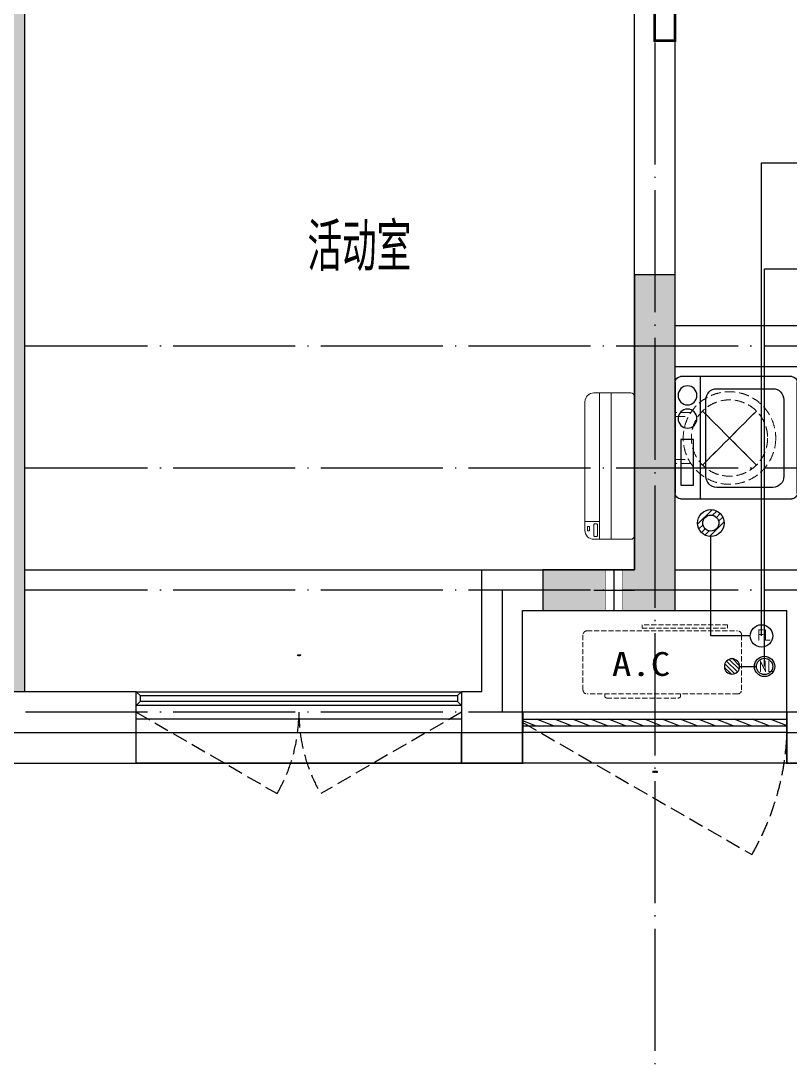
# Model space of a CAD drawing. Extents: x 27938 to 1507990, y 110129 to 923079.
# Drawn here: x 865499 to 869283, y 439331 to 444431 of the extents above; entities that cross this region are included whole.
import ezdxf

# ---------------------------------------------------------------- set-up
doc = ezdxf.new("R2010")
doc.units = 0
doc.header["$LTSCALE"] = 1000
doc.header["$MEASUREMENT"] = 0
for name, pattern in [('$1$DASH', [0.35, 0.25, -0.1]), ('DASH', [0.35, 0.25, -0.1]), ('DOTE', [2.42, 2, -0.2, 0.02, -0.2])]:
    doc.linetypes.add(name, pattern=pattern)
for name, color, linetype in [('3-栏杆1', 135, 'Continuous'), ('3.5方案汇报，与郭总、侯月琴确定户型_t8$0$2020.03.04 -1安徽标准化洋房户型(UA）_t8_t8$0$看线', 154, 'Continuous'), ('COLUMN', 9, 'Continuous'), ('DIM_凝结', 150, 'Continuous'), ('DIM_废水', 31, 'Continuous'), ('DOTE', 1, 'Continuous'), ('EQUIP_地漏', 7, 'Continuous'), ('LVTRY', 6, 'Continuous'), ('PUB_HATCH', 8, 'Continuous'), ('PUB_TEXT', 4, 'Continuous'), ('VPIPE-凝结', 150, 'N'), ('VPIPE-废水', 31, 'Continuous'), ('WALL', 9, 'Continuous'), ('WINDOW', 4, 'Continuous'), ('WINDOW_TEXT', 7, 'Continuous'), ('保温', 6, 'Continuous'), ('机电标识类', 1, 'Continuous'), ('看线', 251, 'Continuous')]:
    doc.layers.add(name, color=color, linetype=linetype)
for name, color, linetype, lineweight in [('EQUIP-消防', 3, 'Continuous', 20), ('平面-空调室内机', 176, 'Continuous', 9), ('平面-空调预留孔', 173, 'Continuous', 15), ('空调', 76, 'Continuous', 13), ('粉刷', 251, 'Continuous', 9)]:
    doc.layers.add(name, color=color, linetype=linetype, lineweight=lineweight)
doc.styles.add('_TCH_WINDOW', font='SIMPLEX.shx', dxfattribs={"width": 0.7, "height": 3.5, "bigfont": 'GBCBIG.shx'})
doc.styles.get("Standard").update_dxf_attribs({"font": 'gbenor.shx', "bigfont": 'gbcbig.shx'})
doc.styles.add('房间名称', font='TSSDENG', dxfattribs={"width": 0.8, "bigfont": 'HZTXT'})
doc.styles.add('黑体', font='simhei.ttf')
doc.linetypes.add('N', pattern='A,3,-0.2,["N",Standard,S=0.25,R=0,X=-0.1,Y=-0.115],-0.2', length=3.4)

# ---------------------------------------------------------------- blocks, each defined once
blk = doc.blocks.new('GDGDGDSDA')
at = {"layer": 'DOTE', "color": 0, "linetype": 'DOTE', "ltscale": 0.3}
for p, q in [((460034.6, 370658.3), (460034.8, 359558.3)), ((471334.8, 363358.3), (417334.8, 363358.3)), ((471334.8, 362758.3), (417334.8, 362758.3)), ((471334.8, 362158.3), (417334.8, 362158.3)), ((459284.8, 362158.3), (459284.8, 361558.3)), ((471334.8, 361558.3), (417334.8, 361558.3))]:
    blk.add_line(p, q, dxfattribs=at)
blk = doc.blocks.new('GFDGFSDFGD')
at = {"layer": 'PUB_HATCH'}
blk.add_hatch(color=256, dxfattribs=at).paths.add_polyline_path([(460766.6, 364323.7), (461416.6, 364323.7), (461416.6, 365973.7), (461216.6, 365973.7), (461216.6, 364523.7), (460766.6, 364523.7)])
at = {"layer": 'COLUMN', "color": 6}
for p, q in [((461416.6, 365973.7), (461216.6, 365973.7)), ((461216.6, 365973.7), (461216.6, 364523.7)), ((461416.6, 364323.7), (461416.6, 365973.7)), ((461216.6, 364523.7), (460766.6, 364523.7)), ((460766.6, 364523.7), (460766.6, 364323.7)), ((460766.6, 364323.7), (461416.6, 364323.7))]:
    blk.add_line(p, q, dxfattribs=at)
blk = doc.blocks.new('GDFGDGRD')
at = {"layer": '保温', "linetype": 'Continuous', "ltscale": 10}
h = blk.add_hatch(dxfattribs=at)
h.set_pattern_fill('HEX', color=251, scale=10, angle=90, style=0)
h.set_pattern_definition([(90, (-70765.891, -152124.736), (-16.49778, 1e-15), [9.525, -19.05]), (210, (-70765.891, -152124.736), (8.24889, -14.2874966), [9.525, -19.05]), (150, (-70765.891, -152115.211), (-8.24889, -14.2874966), [9.525, -19.05])])
h.paths.add_polyline_path([(433016.7, 363923.7), (433216.7, 363923.7), (433216.7, 368523.7), (433016.7, 368523.7)])
at = {"layer": '保温', "color": 251, "linetype": 'ByBlock', "ltscale": 10}
blk.add_line((433016.6, 363923.7), (433216.6, 363923.7), dxfattribs=at)
blk = doc.blocks.new('dongkong')
blk.add_wipeout([(-603756, 210771), (-603756, 210570.8), (-603836, 210570.8), (-603836, 210771)])
at = {"layer": '机电标识类', "color": 250, "linetype": 'DASH', "ltscale": 400}
for p, q in [((-603796, 210771), (-603796, 210570.8)), ((-603896, 210670.7), (-603696, 210670.7))]:
    blk.add_line(p, q, dxfattribs=at)
at = {"layer": '空调', "color": 6, "linetype": 'DASH', "const_width": 2}
blk.add_lwpolyline([(-603756, 210771), (-603756, 210570.8), (-603836, 210570.8), (-603836, 210771)], close=True, dxfattribs=at)
blk = doc.blocks.new('A$C001338C2')
for p, q in [((845, 303.6), (55, 303.6)), ((109.1, 214.8), (109.1, 303.6)), ((0, 248.6), (0, 22)), ((900, 22), (900, 248.6)), ((22, 0), (878, 0))]:
    blk.add_line(p, q)
at = {"lineweight": 5}
for p, q in [((900, 214.8), (0, 214.8)), ((900, 143.2), (0, 143.2))]:
    blk.add_line(p, q, dxfattribs=at)
for points in [[(73.1, 275), (56.8, 275, -0.414214), (51.3, 280.5), (51.3, 283.4, -0.414214), (56.8, 288.9), (73.1, 288.9, -0.414214), (78.6, 283.4), (78.6, 280.5, -0.414214)], [(89.2, 226.4), (22.2, 226.4, -0.414214), (16.7, 231.9), (16.7, 243.1, -0.414214), (22.2, 248.6), (89.2, 248.6, -0.414214), (94.7, 243.1), (94.7, 231.9, -0.414214)]]:
    blk.add_lwpolyline(points, format="xyb", close=True)
for centre, radius, start, end in [((55, 248.6), 55, 90, 180), ((845, 248.6), 55, 360, 90), ((22, 22), 22, 180, 270), ((878, 22), 22, 270, 360)]:
    blk.add_arc(centre, radius, start, end)
blk = doc.blocks.new('ASDFSD')
at = {"layer": '3-栏杆1', "color": 5}
for p, q in [((681762.6, 334937.5), (681742.3, 334955.3)), ((681742.3, 334955.3), (681762.6, 334937.5)), ((683322.1, 334937.5), (681762.6, 334937.5)), ((681762.6, 334937.5), (681762.6, 334908.3)), ((683322.1, 334937.5), (683342.3, 334955.3)), ((683342.3, 334955.3), (683322.1, 334937.5)), ((683322.1, 334937.5), (683322.1, 334908.3)), ((681742.3, 334888.4), (681762.6, 334908.3)), ((681762.6, 334908.2), (683322.1, 334908.2)), ((683322.1, 334908.3), (683342.3, 334888.4)), ((683342.3, 334888.4), (683322.1, 334908.3))]:
    blk.add_line(p, q, dxfattribs=at)
blk = doc.blocks.new('$TwtSys$00000141')
at = {"color": 1}
for p, q in [((-47.1, 3.8), (-5, 45.9)), ((-47.1, 3.8), (-5, 45.9)), ((-43.6, -17.5), (17.5, 43.6)), ((-43.6, -17.5), (17.5, 43.6)), ((-33.2, -33.2), (33.2, 33.2)), ((-33.2, -33.2), (33.2, 33.2)), ((-16.2, -43.5), (43.8, 16.4)), ((-16.2, -43.5), (43.8, 16.4)), ((5.7, -46.1), (46.1, -5.7)), ((5.7, -46.1), (46.1, -5.7))]:
    blk.add_line(p, q, dxfattribs=at)
blk.add_circle((0, 0), 47, dxfattribs=at)
blk.add_circle((0, 0), 47, dxfattribs=at)
blk = doc.blocks.new('RECTANG')
for p, q in [((1, 1), (0, 1)), ((0, 1), (0, 0)), ((1, 0), (1, 1)), ((0, 0), (1, 0))]:
    blk.add_line(p, q)
blk = doc.blocks.new('洗衣机')
at = {"layer": 'LVTRY'}
for p, q in [((3791567.4, 243472.1), (3791021, 243472.1)), ((3791116.5, 243472.1), (3791116.5, 242871.5)), ((3790993.7, 243444.5), (3790993.7, 242899.1)), ((3791199, 243412.7), (3791474.9, 243412.7)), ((3791594.6, 242899.1), (3791594.6, 243444.5)), ((3791145.1, 242982.5), (3791145.1, 243358)), ((3791528.8, 243358), (3791528.8, 242982.5)), ((3791474.9, 242927.8), (3791199, 242927.8)), ((3791021, 242871.5), (3791567.4, 242871.5))]:
    blk.add_line(p, q, dxfattribs=at)
at = {"layer": 'LVTRY', "extrusion": (0, 0, -1)}
for centre, major_axis, start_param, end_param in [((3791021, 243444.5), (0, 27.6), -1.570796, 0), ((3791567.4, 243444.5), (0, 27.6), 0, 1.570796), ((3791055.1, 243379.8), (0, 46.9), 3.141593, 9.424778), ((3791199, 243358), (0, 54.7), 4.712389, 6.283185), ((3791474.9, 243358), (0, 54.7), 0, 1.570796), ((3791055.1, 243265.7), (0, 46.9), 3.141593, 9.424778), ((3791199, 242982.5), (0, 54.7), 3.141593, 4.712389), ((3791474.9, 242982.5), (0, 54.7), 1.570796, 3.141593), ((3791021, 242899.1), (0, 27.6), 3.141593, 4.712389), ((3791567.4, 242899.1), (0, 27.6), 1.570796, 3.141593)]:
    blk.add_ellipse(centre, major_axis=major_axis, ratio=0.986385, start_param=start_param, end_param=end_param, dxfattribs=at)
at = {"layer": 'LVTRY', "xscale": 63.25620569481588, "yscale": 224.5369532744355, "zscale": 64.12934308941763, "rotation": 180}
blk.add_blockref('RECTANG', (3791085.2, 243162.4), dxfattribs=at)
blk = doc.blocks.new('$TwtSys$00000543')
for p, q in [((-93.6, -8.5), (8.5, 93.6)), ((12.5, 55), (41.7, 84.2)), ((-8.5, -93.6), (93.6, 8.5)), ((39.9, 39.9), (66.5, 66.5)), ((55, 12.5), (84.2, 41.7)), ((-84.2, -41.7), (-55, -12.5)), ((-66.5, -66.5), (-39.9, -39.9)), ((-41.7, -84.2), (-12.5, -55))]:
    blk.add_line(p, q)
for radius in [94, 56.4]:
    blk.add_circle((0, 0), radius)
blk = doc.blocks.new('dnfhfn')
at = {"linetype": '$1$DASH', "ltscale": 0.2}
for p, q in [((101.9, 495, 0), (121.9, 495, 0)), ((101.9, 417.2, 0), (101.9, 495, 0)), ((121.9, 495, 0), (121.9, 429, 0)), ((353.1, 495, 0), (333.1, 495, 0)), ((333.1, 495, 0), (333.1, 429, 0)), ((353.1, 417.2, 0), (353.1, 495, 0))]:
    blk.add_line(p, q, dxfattribs=at)
at = {"linetype": '$1$DASH', "ltscale": 0.2, "elevation": 0}
for points in [[(94.9, 360.1), (94.9, 360.1), (360.1, 94.9), (360.1, 94.9)], [(360.1, 360.1), (94.9, 94.9), (94.9, 94.9), (360.1, 360.1)]]:
    blk.add_lwpolyline(points, close=True, dxfattribs=at)
at = {"linetype": '$1$DASH', "ltscale": 0.2}
for radius in [227.5, 187.5]:
    blk.add_circle((227.5, 227.5, 0), radius, dxfattribs=at)
blk = doc.blocks.new('gsergvr')
at = {"layer": '平面-空调预留孔', "linetype": 'DASH', "ltscale": 0.1}
for p, q in [((34075.4, 17176.2), (34075.4, 17166.2)), ((34085.4, 17156.2), (34438.2, 17156.2)), ((34448.2, 17166.2), (34448.2, 17176.2))]:
    blk.add_line(p, q, dxfattribs=at)
blk.add_lwpolyline([(34679.3, 17515.3), (34259.5, 17515.3), (34259.5, 17500.2), (34679.3, 17500.2)], close=True, dxfattribs=at)
blk.add_lwpolyline([(34728.6, 17176.2), (33988.6, 17176.2, -0.414214), (33968.6, 17196.2), (33968.6, 17466.2, -0.414214), (33988.6, 17486.2), (34728.6, 17486.2, -0.414214), (34748.6, 17466.2), (34748.6, 17196.2, -0.414214)], format="xyb", close=True, dxfattribs=at)
for centre, start, end in [((34085.4, 17166.2), 180, 270), ((34438.2, 17166.2), 270, 0)]:
    blk.add_arc(centre, 10, start, end, dxfattribs=at)
at = {"layer": '平面-空调预留孔', "color": 251, "linetype": 'DASH', "ltscale": 0.1, "true_color": 0x636466, "style": '黑体', "width": 1.2}
blk.add_text('A.C', height=117.05, dxfattribs=at).set_placement((34110.9, 17264.8))
blk = doc.blocks.new('rtyryrtyeeretee')
at = {"layer": '平面-空调预留孔'}
blk.add_blockref('gsergvr', (635673.5, 326705.8), dxfattribs=at)
blk = doc.blocks.new('GDGDRGDGDRGDR')
blk.add_blockref('rtyryrtyeeretee', (-208678.3, 97240.1))
blk = doc.blocks.new('FSFSFSFSEG')
at = {"layer": 'EQUIP-消防', "const_width": 12.8}
blk.add_lwpolyline([(136866.6, 335152.5), (136466.6, 335152.5), (136466.6, 335052.5), (136866.6, 335052.5)], close=True, dxfattribs=at)
at = {"layer": 'PUB_TEXT', "color": 7, "true_color": 0xffffff, "style": '房间名称', "width": 0.8}
blk.add_text('rD', height=64.8, dxfattribs=at).set_placement((136633.7, 335069))
blk = doc.blocks.new('GHFHFHTFHCSDCS')
at = {"rotation": 89.99999999297357}
blk.add_blockref('FSFSFSFSEG', (796469.1, 230657.2), dxfattribs=at)
blk = doc.blocks.new('$WINLIB2D$00000039')
at = {"color": 0}
for points in [[(-0.5, 0.5), (-0.5, -0.5)], [(0.5, 0.5), (-0.5, 0.5)], [(0.5, -0.5), (0.5, 0.5)], [(-0.5, 0.1667), (0.5, 0.1667)], [(-0.3839, -0.1667), (-0.448, 0.1667)], [(-0.3159, -0.1667), (-0.38, 0.1667)], [(-0.2479, -0.1667), (-0.312, 0.1667)], [(-0.1799, -0.1667), (-0.244, 0.1667)], [(-0.1119, -0.1667), (-0.176, 0.1667)], [(-0.0439, -0.1667), (-0.108, 0.1667)], [(0.0241, -0.1667), (-0.04, 0.1667)], [(0.0921, -0.1667), (0.028, 0.1667)], [(0.16, -0.1667), (0.0959, 0.1667)], [(0.228, -0.1667), (0.1639, 0.1667)], [(0.296, -0.1667), (0.2319, 0.1667)], [(0.364, -0.1667), (0.2999, 0.1667)], [(0.432, -0.1667), (0.3679, 0.1667)], [(0.5, -0.1667), (0.4359, 0.1667)], [(-0.4519, -0.1667), (-0.5, 0.0836)], [(-0.5, -0.1667), (0.5, -0.1667)], [(0.5, -0.5), (-0.5, -0.5)]]:
    blk.add_lwpolyline(points, dxfattribs=at)
blk = doc.blocks.new('$WINLIB2D$00000001')
at = {"color": 0}
for points in [[(-0.5, 0.5), (-0.5, -0.5)], [(-0.5, 0.5), (0.5, 0.5)], [(0.5, -0.5), (0.5, 0.5)], [(0.5, 0.1667), (-0.5, 0.1667)], [(0.5, -0.1667), (-0.5, -0.1667)], [(-0.5, -0.5), (0.5, -0.5)]]:
    blk.add_lwpolyline(points, dxfattribs=at)

msp = doc.modelspace()

# ---------------------------------------------------------------- linework, layer by layer
at = {"color": 8, "const_width": 8}
for points in [[(867966.6, 440932.1), (867966.6, 440782.1), (867666.6, 440782.1), (867666.6, 440932.1)], [(869566.6, 440932.1), (869566.6, 440782.1), (869266.6, 440782.1), (869266.6, 440932.1)]]:
    msp.add_lwpolyline(points, dxfattribs=at)
at = {"layer": '3.5方案汇报，与郭总、侯月琴确定户型_t8$0$2020.03.04 -1安徽标准化洋房户型(UA）_t8_t8$0$看线', "color": 8, "ltscale": 10}
msp.add_line((865516.6, 441732.1), (867766.6, 441732.1), dxfattribs=at)
at = {"layer": 'DIM_废水'}
msp.add_line((869141.6, 443732.9), (870129.4, 443732.9), dxfattribs=at)
at = {"layer": 'VPIPE-凝结', "color": 8, "ltscale": 0.1}
for points in [[(869086.6, 441407.1), (868892.5, 441407.1), (868892.5, 441896.3)], [(869034.2, 441257.1), (869116.6, 441257.1)]]:
    msp.add_lwpolyline(points, dxfattribs=at)
at = {"layer": 'VPIPE-凝结', "color": 8}
msp.add_circle((869156.6, 441257.1), 40, dxfattribs=at)
at = {"layer": 'VPIPE-废水', "color": 8}
msp.add_circle((869141.6, 441407.1), 55, dxfattribs=at)
at = {"layer": 'WALL', "color": 8}
for p, q in [((869266.6, 440932.1), (869266.6, 441032.1)), ((865416.6, 440932.1), (866066.6, 440932.1)), ((867666.6, 440932.1), (867966.6, 440932.1)), ((869266.6, 440932.1), (869466.6, 440932.1))]:
    msp.add_line(p, q, dxfattribs=at)
at = {"layer": 'WINDOW', "color": 8, "linetype": 'DASH', "ltscale": 0.3}
for points in [[(866066.6, 441032.1), (866759.4, 440632.1, 0.131652), (866866.6, 441032.1)], [(867666.6, 441032.1), (866973.8, 440632.1, -0.131652), (866866.6, 441032.1)], [(867968.5, 440982.1), (869094.3, 440332.1, 0.131652), (869268.5, 440982.1)]]:
    msp.add_lwpolyline(points, format="xyb", dxfattribs=at)
at = {"layer": '看线', "color": 8, "ltscale": 0.5}
for points in [[(867666.6, 440932.1), (867666.6, 440782.1), (866066.6, 440782.1), (866066.6, 440932.1)], [(863166.6, 440782.1), (867666.6, 440782.1)], [(869266.6, 440782.1), (867966.6, 440782.1)]]:
    msp.add_lwpolyline(points, dxfattribs=at)

# ---------------------------------------------------------------- block references
at = {"color": 8}
for name in ['GFDGFSDFGD', 'GHFHFHTFHCSDCS']:
    msp.add_blockref(name, (407300, 77208.4), dxfattribs=at)
at = {"color": 8, "xscale": -1}
for name, p in [('GDFGDGRD', (1298533.2, 77208.4)), ('ASDFSD', (1549408.9, 106176.8))]:
    msp.add_blockref(name, p, dxfattribs=at)
at = {"layer": 'DOTE', "color": 169}
msp.add_blockref('GDGDGDSDA', (408581.8, 79473.8), dxfattribs=at)
at = {"layer": 'EQUIP_地漏', "color": 8, "xscale": 0.7000000000000001, "yscale": 0.7000000000000001, "zscale": 0.7000000000000001}
msp.add_blockref('$TwtSys$00000543', (868892.5, 441962.1), dxfattribs=at)
at = {"layer": 'EQUIP_地漏', "color": 8, "xscale": 0.8, "yscale": -0.8, "zscale": 0.8, "rotation": 179.999999999993}
msp.add_blockref('$TwtSys$00000141', (868996.6, 441257.1), dxfattribs=at)
at = {"layer": 'WINDOW', "color": 8}
ref = msp.add_blockref('$WINLIB2D$00000039', (868617.5, 440982.1), dxfattribs=dict(at, xscale=1299.999999983003, yscale=100, zscale=1299.999999983003))
ref.add_attrib('A', 'BYC1322a', (868607, 440736.6), dxfattribs={"layer": 'WINDOW_TEXT', "color": 8, "ltscale": 0.5, "height": 5.95, "style": '_TCH_WINDOW', "width": 0.494118})
at = {"layer": '平面-空调预留孔', "color": 8, "xscale": 0.800000000046565, "yscale": 0.800000000046565, "zscale": 0.800000000046565, "rotation": 90.00000023343017}
msp.add_blockref('A$C001338C2', (868516.4, 441882.1), dxfattribs=at)
at = {"layer": '平面-空调预留孔', "color": 8, "rotation": 89.99999999999304}
msp.add_blockref('dnfhfn', (869211.7, 442152.4, 0), dxfattribs=at)
at = {"layer": '粉刷', "color": 8}
msp.add_blockref('洗衣机', (-2922277.2, 199209.7), dxfattribs=at)

# ---------------------------------------------------------------- next in the draw order: block references
at = {"layer": '平面-空调室内机', "color": 8, "ltscale": 0.3, "xscale": -1, "rotation": 180}
msp.add_blockref('dongkong', (1472212.5, 652302.9), dxfattribs=at)

# ---------------------------------------------------------------- next in the draw order: block references
at = {"color": 8}
msp.add_blockref('GDGDRGDGDRGDR', (407300, 0), dxfattribs=at)

# ---------------------------------------------------------------- next in the draw order: linework, layer by layer
at = {"layer": 'DIM_凝结'}
for p, q in [((869156.6, 441257.1), (869156.6, 443212)), ((869156.6, 443212), (870182.7, 443212))]:
    msp.add_line(p, q, dxfattribs=at)
at = {"layer": 'DIM_废水'}
msp.add_line((869141.6, 441407.1), (869141.6, 443732.9), dxfattribs=at)
at = {"layer": 'VPIPE-凝结'}
msp.add_circle((869156.6, 441257.1), 50, dxfattribs=at)
at = {"layer": 'VPIPE-废水'}
msp.add_circle((869141.6, 441407.1), 55, dxfattribs=at)
at = {"layer": 'WALL', "color": 8}
for p, q in [((868716.6, 442932.1), (868716.6, 445932.1)), ((865516.6, 445732.1), (865516.6, 441132.1)), ((868516.6, 442832.1), (868516.6, 445732.1)), ((869466.7, 442932.1), (868716.6, 442932.1)), ((868516.6, 441732.1), (868516.6, 442832.1)), ((868716.6, 442732.1), (869466.7, 442732.1)), ((868716.6, 441732.1), (868716.6, 442732.1)), ((867766.6, 441732.1), (868516.6, 441732.1)), ((867766.6, 441132.1), (867766.6, 441732.1)), ((868716.6, 441732.1), (869466.6, 441732.1)), ((867966.6, 441532.1), (868616.6, 441532.1)), ((867966.6, 440932.1), (867966.6, 441532.1)), ((868616.6, 441532.1), (869266.6, 441532.1)), ((869266.6, 441032.1), (869266.6, 441532.1)), ((866066.6, 441132.1), (865516.6, 441132.1)), ((866066.6, 440932.1), (866066.6, 441132.1)), ((867766.6, 441132.1), (867666.6, 441132.1)), ((867666.6, 441132.1), (867666.6, 440932.1))]:
    msp.add_line(p, q, dxfattribs=at)

# ---------------------------------------------------------------- next in the draw order: block references
at = {"layer": 'WINDOW', "color": 8}
ref = msp.add_blockref('$WINLIB2D$00000001', (866866.6, 441032.1), dxfattribs=dict(at, xscale=1600, yscale=-200, zscale=1600))
ref.add_attrib('A', 'TC1617', (866859.2, 441309), dxfattribs={"layer": 'WINDOW_TEXT', "color": 8, "ltscale": 0.5, "height": 5.95, "style": '_TCH_WINDOW', "width": 0.494118})

# ---------------------------------------------------------------- next in the draw order: texts
at = {"layer": 'PUB_TEXT', "color": 8}
for s, height, p in [('活动室', 236.31, (866908.6, 443200.4)), ('FL', 56, (869120.3, 441383.2)), ('NL', 56, (869128.6, 441229.1))]:
    msp.add_text(s, height=height, dxfattribs=at).set_placement(p)

doc.saveas('drawing.dxf')
